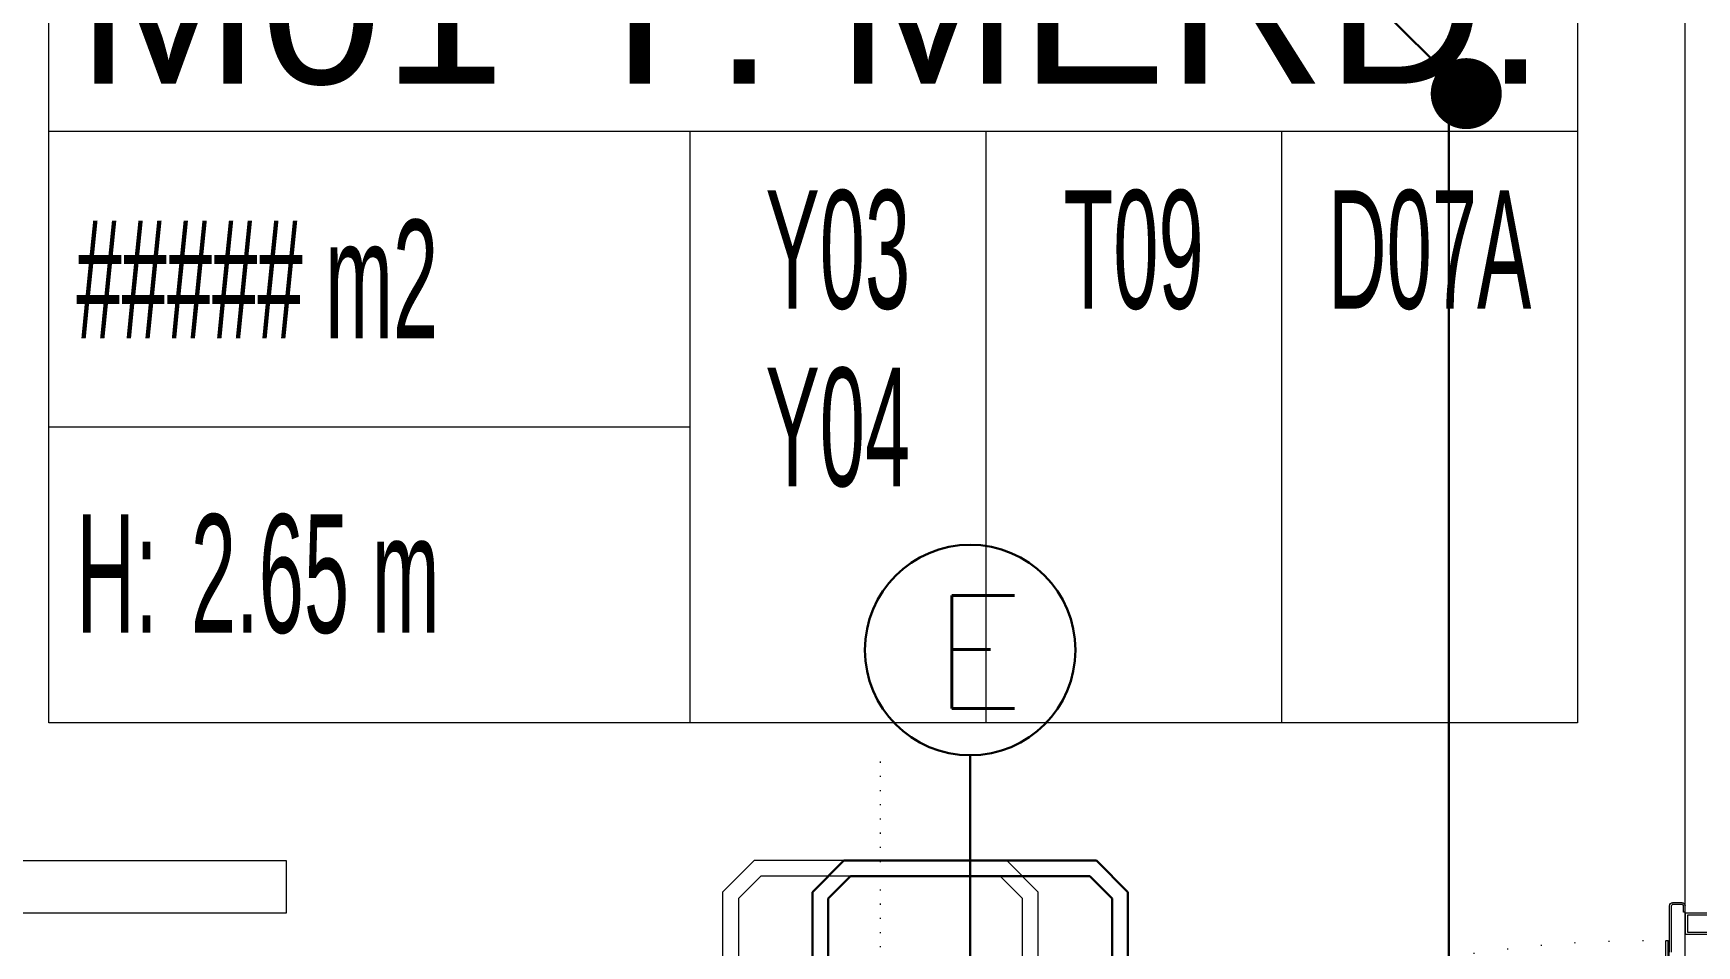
# Model space of a CAD drawing. Extents: x -2012 to 34975, y -1043 to 8321.
# Drawn here: x 10221.8 to 10379.9, y 494.4 to 581.1 of the extents above; entities that cross this region are included whole.
import ezdxf
from ezdxf.enums import TextEntityAlignment as Align

# ---------------------------------------------------------------- set-up
doc = ezdxf.new("R2010")
doc.units = 0
doc.header["$LTSCALE"] = 25
doc.linetypes.add('DOT2', pattern=[0.125, 0, -0.125])
doc.layers.get('0').update_dxf_attribs({"color": 9, "lineweight": 9})
for name, color, linetype, lineweight in [('07', 9, 'Continuous', 9), ('14', 9, 'Continuous', 9), ('19', 9, 'Continuous', 9), ('21_MAHAL', 9, 'Continuous', 9), ('E-2x18(W) PL DOWNLIGHT ARMATÜR (SIVAÜSTÜ)', 7, 'Continuous', 30), ('E-ACİL AYDINLATMA KİTİ', 7, 'Continuous', 30), ('E-KABLO', 7, 'Continuous', 30), ('E-YUKARI ÇIKAN HAT', 7, 'Continuous', 30)]:
    doc.layers.add(name, color=color, linetype=linetype, lineweight=lineweight)
doc.styles.add('Arial', font='arial.ttf', dxfattribs={"height": 2.5})
doc.styles.add('E-YAZI', font='txttw.shx')
doc.styles.add('MuuM_TEXT-STANDART', font='ARIALN.TTF')

# ---------------------------------------------------------------- blocks, each defined once
blk = doc.blocks.new('merd.1.mekanik')
at = {"layer": '19'}
blk.add_lwpolyline([(9327.97, 502.5), (9523.97, 502.5), (9523.97, 502.5), (9523.97, 497.5), (9523.97, 497.5), (9330.3, 497.5)], dxfattribs=at)
blk = doc.blocks.new('p-yng-01')
at = {"linetype": 'Continuous'}
for p, q in [((120.1, -2), (120.1, -2.18)), ((120.1, -2.18), (120.69, -2.18)), ((120.81, -2.3), (120.81, -3.2)), ((120.99, -2.3), (120.99, -3.2)), ((52, -3.86), (117.3, -3.86)), ((117.4, -3.66), (115.46, -3.66)), ((117.3, -3.56), (115.6, -3.56)), ((116.3, -3.32), (120.69, -3.32)), ((116.3, -3.5), (120.69, -3.5)), ((117.4, -3.76), (117.4, -3.66))]:
    blk.add_line(p, q, dxfattribs=at)
for points in [[(118, -2), (118, 2), (120, 2), (120, -2)], [(118.2, -1.8), (118.2, 1.8), (119.8, 1.8), (119.8, -1.8)]]:
    blk.add_lwpolyline(points, close=True)
blk.add_lwpolyline([(120.1, -2), (120.69, -2)], dxfattribs=at)
for centre, radius, start, end in [((120.69, -2.3), 0.299, 0, 90), ((120.69, -2.3), 0.12, 0, 90), ((117.3, -3.66), 0.0998, 0, 90), ((117.3, -3.76), 0.0998, 270, 0), ((120.69, -3.2), 0.12, 270, 0), ((120.69, -3.2), 0.299, 270, 0)]:
    blk.add_arc(centre, radius, start, end, dxfattribs=at)
at = {"linetype": 'DOT2'}
blk.add_arc((2, -5.39), 115.41, 269.9997, 0.8132, dxfattribs=at)
blk = doc.blocks.new('0_roomno2')
blk.add_lwpolyline([(19.375, -10.5), (0, -10.5), (0, 0), (19.375, 0)], close=True)
for points in [[(0, -3), (19.375, -3)], [(8.125, -3), (8.125, -10.5)], [(11.875, -3), (11.875, -10.5)], [(15.625, -3), (15.625, -10.5)], [(0, -6.75), (8.125, -6.75)]]:
    blk.add_lwpolyline(points)
at = {"style": 'MuuM_TEXT-STANDART', "width": 0.6}
blk.add_text('H:', height=1.5, dxfattribs=at).set_placement((0.35, -8.608), align=Align.MIDDLE_LEFT)
at = {"style": 'Arial'}
blk.add_attdef('ODANO', (0, 1.17), '', height=2, dxfattribs=at)
blk.add_attdef('MEKANADI', text='', height=2, dxfattribs=at).set_placement((0.35, -3), align=Align.BOTTOM_LEFT)
at = {"style": 'MuuM_TEXT-STANDART', "width": 0.6}
for tag, p in [('YER01', (10, -4.5)), ('TAVAN01', (13.75, -4.5)), ('DUVAR01', (17.5, -4.5)), ('YER02', (10, -6.75)), ('TAVAN02', (13.75, -6.75)), ('DUVAR02', (17.5, -6.75)), ('YER03', (10, -9)), ('TAVAN03', (13.75, -9)), ('DUVAR03', (17.5, -9))]:
    blk.add_attdef(tag, text='', height=1.5, dxfattribs=at).set_placement(p, align=Align.MIDDLE_CENTER)
for tag, p in [('M2', (0.35, -4.875)), ('TEMIZTAVANYUKSEKLIGI', (1.8, -8.608))]:
    blk.add_attdef(tag, text='', height=1.5, dxfattribs=at).set_placement(p, align=Align.MIDDLE_LEFT)
blk = doc.blocks.new('p-sıva altı_vw')
at = {"linetype": 'DOT2', "ltscale": 0.4}
for q in [(0, 25), (0, 25), (-25, 0), (-25, 0), (0, -25), (25, 0), (0, -25), (25, 0)]:
    blk.add_line((0, 0), q, dxfattribs=at)
for points in [[(-12, -15), (12, -15), (15, -12), (15, 12), (12, 15), (-12, 15), (-15, 12), (-15, -12)], [(-11.38, -13.5), (11.38, -13.5), (13.5, -11.38), (13.5, 11.38), (11.38, 13.5), (-11.38, 13.5), (-13.5, 11.38), (-13.5, -11.38)]]:
    blk.add_lwpolyline(points, close=True)
blk = doc.blocks.new('100_ACİL AYDINLATMA KİTİ')
at = {"layer": 'E-ACİL AYDINLATMA KİTİ', "color": 3}
blk.add_circle((0, 0), 1.251, dxfattribs=at)
at = {"layer": 'E-ACİL AYDINLATMA KİTİ', "color": 3, "style": 'E-YAZI'}
blk.add_text('E', height=1.34, dxfattribs=at).set_placement((-0.448, -0.694))
blk = doc.blocks.new('100_2x18(W) PL DOWNLIGHT ARMATÜR (SIVAÜSTÜ)')
at = {"layer": 'E-2x18(W) PL DOWNLIGHT ARMATÜR (SIVAÜSTÜ)', "color": 4, "ltscale": 0.4}
for q in [(0, 25), (0, 25), (-25, 0), (-25, 0), (0, -25), (25, 0), (0, -25), (25, 0)]:
    blk.add_line((0, 0), q, dxfattribs=at)
at = {"layer": 'E-2x18(W) PL DOWNLIGHT ARMATÜR (SIVAÜSTÜ)', "color": 4}
for p, q in [((-12, 15), (-15, 12)), ((12, 15), (-12, 15)), ((15, 12), (12, 15)), ((-11.38, 13.5), (-13.5, 11.38)), ((11.38, 13.5), (-11.38, 13.5)), ((13.5, 11.38), (11.38, 13.5)), ((-15, 12), (-15, -12)), ((-13.5, 11.38), (-13.5, -11.38)), ((13.5, -11.38), (13.5, 11.38)), ((15, -12), (15, 12)), ((-15, -12), (-12, -15)), ((-13.5, -11.38), (-11.38, -13.5)), ((11.38, -13.5), (13.5, -11.38)), ((12, -15), (15, -12)), ((-11.38, -13.5), (11.38, -13.5)), ((-12, -15), (12, -15))]:
    blk.add_line(p, q, dxfattribs=at)
blk = doc.blocks.new('100_YUKARI ÇIKAN HAT')
at = {"layer": 'E-YUKARI ÇIKAN HAT', "color": 3, "linetype": 'Continuous'}
blk.add_line((2.472, 2.471), (0, 0), dxfattribs=at)
at = {"layer": 'E-YUKARI ÇIKAN HAT', "color": 4, "linetype": 'Continuous', "const_width": 0.675}
blk.add_lwpolyline([(-0.338, 0, 1), (0.337, 0, 1)], format="xyb", close=True, dxfattribs=at)
at = {"layer": 'E-YUKARI ÇIKAN HAT', "color": 3, "linetype": 'Continuous'}
blk.add_solid([(2.154, 2.789), (2.79, 2.152), (4.382, 4.379)], dxfattribs=at)

msp = doc.modelspace()

# ---------------------------------------------------------------- linework, layer by layer
at = {"layer": '14'}
msp.add_lwpolyline([(9812.84, 1010.5), (9812.84, 759.5), (10537.84, 759.5), (10537.84, 740.5), (10397.84, 740.5), (10397.84, 490.5), (10378.84, 490.5), (10378.84, 620.5), (10378.84, 620.5), (10378.84, 620.5), (9847.84, 620.5), (9847.84, 354.5), (10378.84, 354.5), (10378.84, 354.5), (10378.84, 354.5), (10378.84, 384.5), (10397.84, 384.5), (10397.84, 334.5)], dxfattribs=at)
at = {"layer": 'E-KABLO', "color": 6}
msp.add_line((10356.37, 365.5), (10356.37, 579.46), dxfattribs=at)

# ---------------------------------------------------------------- block references
for name, p in [('merd.1.mekanik', (721.87, 0)), ('p-sıva altı_vw', (10302.34, 487.5))]:
    msp.add_blockref(name, p)
at = {"layer": '07', "xscale": -1, "rotation": 270}
msp.add_blockref('p-yng-01', (10380.84, 377.5), dxfattribs=at)
at = {"layer": '21_MAHAL'}
ref = msp.add_blockref('0_roomno2', (10223.29, 594.34), dxfattribs=dict(at, xscale=7.5, yscale=7.5, zscale=7.5))
ref.add_attrib('MEKANADI', 'M01 Y. MERD.', dxfattribs={"layer": '0', "height": 15, "style": 'Arial'}).set_placement((10225.91, 571.84), align=Align.BOTTOM_LEFT)
ref.add_attrib('M2', '##### m2', dxfattribs={"layer": '0', "height": 11.25, "style": 'MuuM_TEXT-STANDART', "width": 0.6}).set_placement((10225.91, 557.77), align=Align.MIDDLE_LEFT)
ref.add_attrib('TEMIZTAVANYUKSEKLIGI', '2.65 m', dxfattribs={"layer": '0', "height": 11.25, "style": 'MuuM_TEXT-STANDART', "width": 0.6}).set_placement((10236.79, 529.78), align=Align.MIDDLE_LEFT)
ref.add_attrib('YER01', 'Y03', dxfattribs={"layer": '0', "height": 11.25, "style": 'MuuM_TEXT-STANDART', "width": 0.6}).set_placement((10298.29, 560.59), align=Align.MIDDLE_CENTER)
ref.add_attrib('TAVAN01', 'T09', dxfattribs={"layer": '0', "height": 11.25, "style": 'MuuM_TEXT-STANDART', "width": 0.6}).set_placement((10326.41, 560.59), align=Align.MIDDLE_CENTER)
ref.add_attrib('DUVAR01', 'D07A', dxfattribs={"layer": '0', "height": 11.25, "style": 'MuuM_TEXT-STANDART', "width": 0.6}).set_placement((10354.54, 560.59), align=Align.MIDDLE_CENTER)
ref.add_attrib('YER02', 'Y04', dxfattribs={"layer": '0', "height": 11.25, "style": 'MuuM_TEXT-STANDART', "width": 0.6}).set_placement((10298.29, 543.71), align=Align.MIDDLE_CENTER)
at = {"layer": 'E-2x18(W) PL DOWNLIGHT ARMATÜR (SIVAÜSTÜ)', "color": 6}
msp.add_blockref('100_2x18(W) PL DOWNLIGHT ARMATÜR (SIVAÜSTÜ)', (10310.87, 487.5), dxfattribs=at)
at = {"layer": 'E-ACİL AYDINLATMA KİTİ', "xscale": 8, "yscale": 8, "zscale": 8}
msp.add_blockref('100_ACİL AYDINLATMA KİTİ', (10310.87, 522.51), dxfattribs=at)
at = {"layer": 'E-YUKARI ÇIKAN HAT', "xscale": -5, "yscale": 5, "zscale": 5}
msp.add_blockref('100_YUKARI ÇIKAN HAT', (10358.02, 575.4), dxfattribs=at)

doc.saveas('drawing.dxf')
